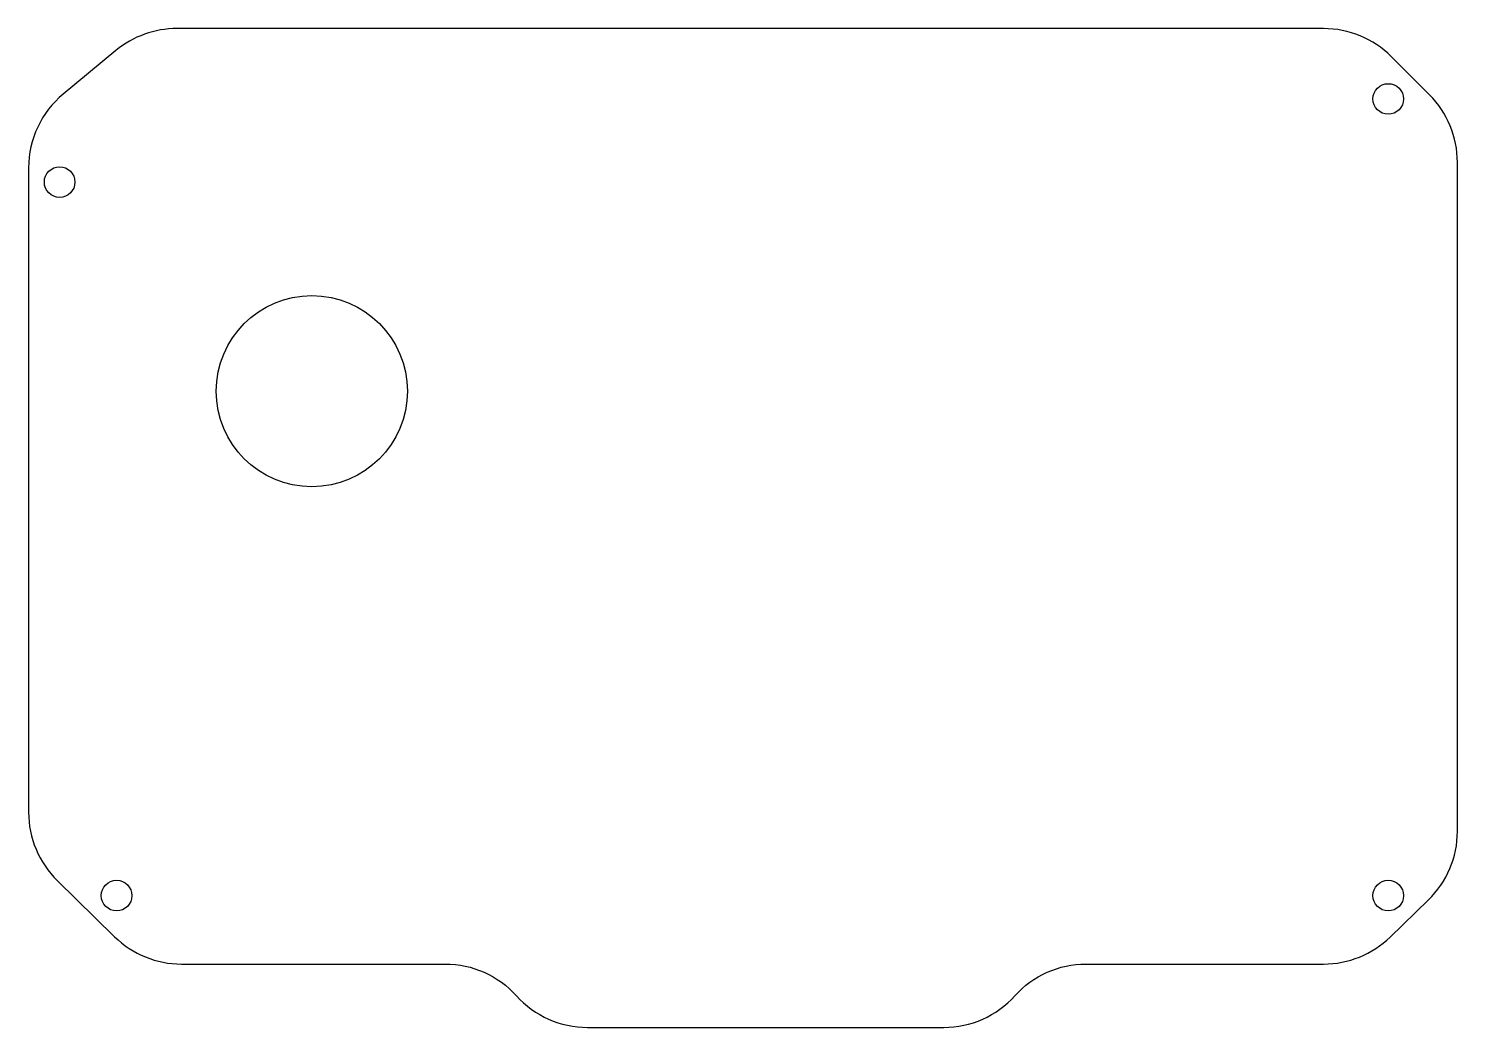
# Model space of a CAD drawing. Header units: millimetres. Extents: x -38 to 36.7, y -15.3 to 37.
import ezdxf

# ---------------------------------------------------------------- set-up
doc = ezdxf.new("R2010")
doc.units = ezdxf.units.MM
doc.layers.get('0').update_dxf_attribs({"linetype": 'CONTINUOUS'})

msp = doc.modelspace()

# ---------------------------------------------------------------- linework, layer by layer
msp.add_lwpolyline([(-8.769, -15.257), (9.864, -15.257, 0.212849), (13.583, -13.599, -0.212849), (17.303, -11.94), (29.727, -11.94, 0.194986), (33.209, -10.529), (35.209, -8.589, 0.202845), (36.727, -5), (36.727, 30, 0.198882), (35.263, 33.535), (33.263, 35.535, 0.198943), (29.727, 37), (-30.241, 37, 0.174529), (-33.429, 35.853), (-36.187, 33.57, 0.223525), (-38, 29.718), (-38, -4, 0.201539), (-36.5, -7.571), (-33.5, -10.511, 0.196289), (-30, -11.94), (-16.208, -11.94, -0.212849), (-12.489, -13.599, 0.212849)], format="xyb", close=True)
for centre, radius in [((33.109, 33.317), 0.8), ((-36.375, 28.97), 0.8), ((-23.188, 18.028), 5), ((-33.396, -8.361), 0.8), ((33.109, -8.361), 0.8)]:
    msp.add_circle(centre, radius)

doc.saveas('drawing.dxf')
